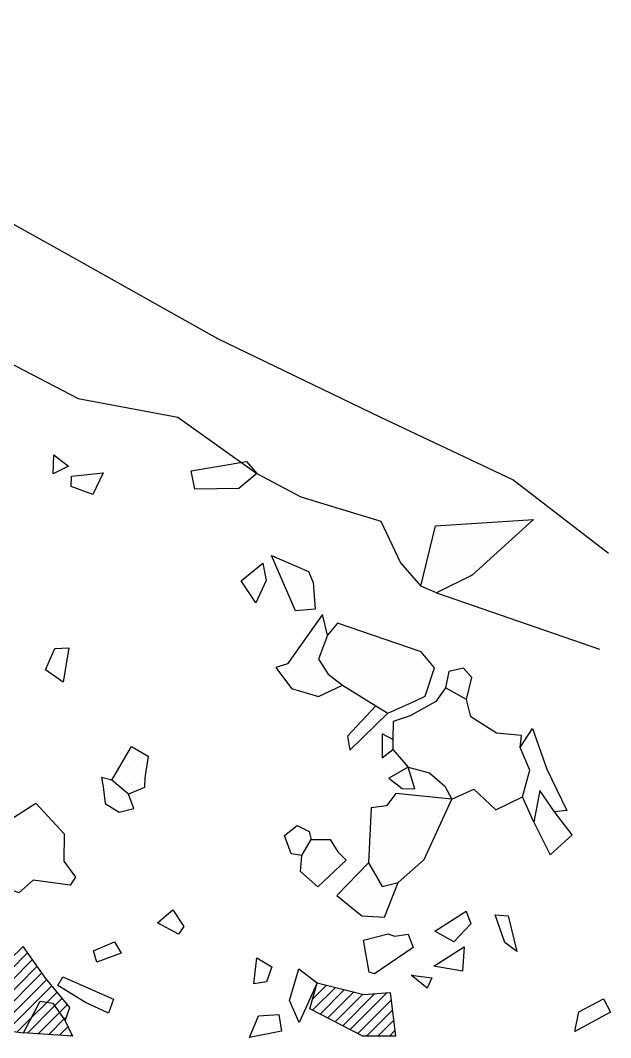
# Model space of a CAD drawing. Header units: metres. Extents: x -4.39 to -1.89, y -15.61 to -12.1.
# Drawn here: x -2.917 to -2.002, y -15.605 to -14.029 of the extents above; entities that cross this region are included whole.
import ezdxf

# ---------------------------------------------------------------- set-up
doc = ezdxf.new("R2010")
doc.units = ezdxf.units.M
doc.header["$LTSCALE"] = 25
doc.header["$MEASUREMENT"] = 0
doc.layers.get('0').update_dxf_attribs({"linetype": 'CONTINUOUS'})
for name, color, linetype in [('BEFUND', 1, 'CONTINUOUS'), ('FEUER', 1, 'CONTINUOUS'), ('STEINE', 4, 'CONTINUOUS'), ('STEINESCHRAFF', 4, 'CONTINUOUS')]:
    doc.layers.add(name, color=color, linetype=linetype)

# ---------------------------------------------------------------- blocks, each defined once
blk = doc.blocks.new('*X2')
at = {"color": 0}
for p, q in [((-293.19, -1550.08), (-290.52, -1547.4)), ((-294.84, -1555.26), (-289.05, -1549.46)), ((-293.05, -1551.7), (-289.78, -1548.43)), ((-294.49, -1556.67), (-288.31, -1550.5)), ((-294.13, -1558.09), (-287.56, -1551.52)), ((-293.71, -1559.43), (-286.76, -1552.48)), ((-246.35, -1556.27), (-242.81, -1552.73)), ((-246.34, -1554.49), (-244.23, -1552.38)), ((-245.66, -1552.04), (-245.65, -1552.03)), ((-287.56, -1555.05), (-285.96, -1553.45)), ((-286.34, -1555.6), (-285.16, -1554.42)), ((-245.19, -1556.87), (-241.4, -1553.08)), ((-244.02, -1557.47), (-239.98, -1553.43)), ((-242.86, -1558.08), (-238.56, -1553.78)), ((-241.69, -1558.68), (-236.7, -1553.69)), ((-240.53, -1559.28), (-234.79, -1553.55)), ((-290.56, -1559.82), (-286.34, -1555.6)), ((-289.91, -1557.4), (-287.56, -1555.05)), ((-285.61, -1556.64), (-284.36, -1555.39)), ((-239.36, -1559.88), (-234.19, -1554.72)), ((-292.15, -1559.64), (-289.91, -1557.4)), ((-288.91, -1559.93), (-285.61, -1556.64)), ((-287.25, -1560.04), (-284.89, -1557.68)), ((-284.89, -1557.68), (-284.51, -1557.3)), ((-238, -1560.29), (-233.99, -1556.28)), ((-285.6, -1560.16), (-284.28, -1558.84)), ((-236.23, -1560.29), (-233.8, -1557.85)), ((-283.94, -1560.27), (-283.7, -1560.02)), ((-234.46, -1560.29), (-233.6, -1559.42))]:
    blk.add_line(p, q, dxfattribs=at)
blk = doc.blocks.new('*X4')
at = {"color": 0}
for p, q in [((-226.875, -1481.25), (-226.875, -1481.25)), ((-225.625, -1481.25), (-225.625, -1481.25)), ((-224.375, -1481.25), (-224.375, -1481.25)), ((-223.125, -1481.25), (-223.125, -1481.25)), ((-221.875, -1481.25), (-221.875, -1481.25)), ((-220.625, -1481.25), (-220.625, -1481.25)), ((-219.375, -1481.25), (-219.375, -1481.25)), ((-218.125, -1481.25), (-218.125, -1481.25)), ((-216.875, -1481.25), (-216.875, -1481.25)), ((-215.625, -1481.25), (-215.625, -1481.25)), ((-214.375, -1481.25), (-214.375, -1481.25)), ((-227.5, -1482.5), (-227.5, -1482.5)), ((-226.25, -1482.5), (-226.25, -1482.5)), ((-225, -1482.5), (-225, -1482.5)), ((-223.75, -1482.5), (-223.75, -1482.5)), ((-222.5, -1482.5), (-222.5, -1482.5)), ((-221.25, -1482.5), (-221.25, -1482.5)), ((-220, -1482.5), (-220, -1482.5)), ((-218.75, -1482.5), (-218.75, -1482.5)), ((-217.5, -1482.5), (-217.5, -1482.5)), ((-216.25, -1482.5), (-216.25, -1482.5)), ((-215, -1482.5), (-215, -1482.5)), ((-227.5, -1485), (-227.5, -1485)), ((-226.875, -1483.75), (-226.875, -1483.75)), ((-226.25, -1485), (-226.25, -1485)), ((-225.625, -1483.75), (-225.625, -1483.75)), ((-225, -1485), (-225, -1485)), ((-224.375, -1483.75), (-224.375, -1483.75)), ((-223.75, -1485), (-223.75, -1485)), ((-223.125, -1483.75), (-223.125, -1483.75)), ((-222.5, -1485), (-222.5, -1485)), ((-221.875, -1483.75), (-221.875, -1483.75)), ((-221.25, -1485), (-221.25, -1485)), ((-220.625, -1483.75), (-220.625, -1483.75)), ((-220, -1485), (-220, -1485)), ((-219.375, -1483.75), (-219.375, -1483.75)), ((-218.75, -1485), (-218.75, -1485)), ((-218.125, -1483.75), (-218.125, -1483.75)), ((-217.5, -1485), (-217.5, -1485)), ((-216.875, -1483.75), (-216.875, -1483.75)), ((-251.875, -1486.25), (-251.875, -1486.25)), ((-228.125, -1486.25), (-228.125, -1486.25)), ((-226.875, -1486.25), (-226.875, -1486.25)), ((-225.625, -1486.25), (-225.625, -1486.25)), ((-224.375, -1486.25), (-224.375, -1486.25)), ((-223.125, -1486.25), (-223.125, -1486.25)), ((-221.875, -1486.25), (-221.875, -1486.25)), ((-220.625, -1486.25), (-220.625, -1486.25)), ((-219.375, -1486.25), (-219.375, -1486.25)), ((-251.25, -1487.5), (-251.25, -1487.5)), ((-250, -1487.5), (-250, -1487.5)), ((-228.75, -1487.5), (-228.75, -1487.5)), ((-227.5, -1487.5), (-227.5, -1487.5)), ((-226.25, -1487.5), (-226.25, -1487.5)), ((-225, -1487.5), (-225, -1487.5)), ((-223.75, -1487.5), (-223.75, -1487.5)), ((-222.5, -1487.5), (-222.5, -1487.5)), ((-221.25, -1487.5), (-221.25, -1487.5)), ((-250.625, -1488.75), (-250.625, -1488.75)), ((-249.375, -1488.75), (-249.375, -1488.75)), ((-248.125, -1488.75), (-248.125, -1488.75)), ((-246.875, -1488.75), (-246.875, -1488.75)), ((-228.125, -1488.75), (-228.125, -1488.75)), ((-226.875, -1488.75), (-226.875, -1488.75)), ((-225.625, -1488.75), (-225.625, -1488.75)), ((-224.375, -1488.75), (-224.375, -1488.75)), ((-223.125, -1488.75), (-223.125, -1488.75)), ((-221.875, -1488.75), (-221.875, -1488.75)), ((-250, -1490), (-250, -1490)), ((-249.375, -1491.25), (-249.375, -1491.25)), ((-248.75, -1490), (-248.75, -1490)), ((-248.125, -1491.25), (-248.125, -1491.25)), ((-247.5, -1490), (-247.5, -1490)), ((-246.875, -1491.25), (-246.875, -1491.25)), ((-228.75, -1490), (-228.75, -1490)), ((-227.5, -1490), (-227.5, -1490)), ((-226.875, -1491.25), (-226.875, -1491.25)), ((-226.25, -1490), (-226.25, -1490)), ((-225, -1490), (-225, -1490)), ((-248.75, -1492.5), (-248.75, -1492.5)), ((-247.5, -1492.5), (-247.5, -1492.5)), ((-246.25, -1492.5), (-246.25, -1492.5)), ((-248.125, -1493.75), (-248.125, -1493.75)), ((-246.875, -1493.75), (-246.875, -1493.75)), ((-246.25, -1497.5), (-246.25, -1497.5)), ((-245.625, -1496.25), (-245.625, -1496.25)), ((-245, -1497.5), (-245, -1497.5)), ((-242.5, -1497.5), (-242.5, -1497.5)), ((-241.25, -1497.5), (-241.25, -1497.5)), ((-240, -1497.5), (-240, -1497.5)), ((-246.875, -1498.75), (-246.875, -1498.75)), ((-245.625, -1498.75), (-245.625, -1498.75)), ((-244.375, -1498.75), (-244.375, -1498.75)), ((-243.125, -1498.75), (-243.125, -1498.75)), ((-241.875, -1498.75), (-241.875, -1498.75)), ((-240.625, -1498.75), (-240.625, -1498.75)), ((-239.375, -1498.75), (-239.375, -1498.75)), ((-238.125, -1498.75), (-238.125, -1498.75)), ((-236.875, -1498.75), (-236.875, -1498.75)), ((-235.625, -1498.75), (-235.625, -1498.75)), ((-247.5, -1500), (-247.5, -1500)), ((-246.25, -1500), (-246.25, -1500)), ((-245, -1500), (-245, -1500)), ((-243.75, -1500), (-243.75, -1500)), ((-242.5, -1500), (-242.5, -1500)), ((-241.25, -1500), (-241.25, -1500)), ((-240, -1500), (-240, -1500)), ((-238.75, -1500), (-238.75, -1500)), ((-237.5, -1500), (-237.5, -1500)), ((-236.25, -1500), (-236.25, -1500)), ((-235, -1500), (-235, -1500)), ((-233.75, -1500), (-233.75, -1500)), ((-232.5, -1500), (-232.5, -1500)), ((-250, -1502.5), (-250, -1502.5)), ((-248.75, -1502.5), (-248.75, -1502.5)), ((-248.125, -1501.25), (-248.125, -1501.25)), ((-247.5, -1502.5), (-247.5, -1502.5)), ((-246.875, -1501.25), (-246.875, -1501.25)), ((-246.25, -1502.5), (-246.25, -1502.5)), ((-245.625, -1501.25), (-245.625, -1501.25)), ((-245, -1502.5), (-245, -1502.5)), ((-244.375, -1501.25), (-244.375, -1501.25)), ((-243.75, -1502.5), (-243.75, -1502.5)), ((-243.125, -1501.25), (-243.125, -1501.25)), ((-242.5, -1502.5), (-242.5, -1502.5)), ((-241.875, -1501.25), (-241.875, -1501.25)), ((-241.25, -1502.5), (-241.25, -1502.5)), ((-240.625, -1501.25), (-240.625, -1501.25)), ((-240, -1502.5), (-240, -1502.5)), ((-239.375, -1501.25), (-239.375, -1501.25)), ((-238.75, -1502.5), (-238.75, -1502.5)), ((-238.125, -1501.25), (-238.125, -1501.25)), ((-237.5, -1502.5), (-237.5, -1502.5)), ((-236.875, -1501.25), (-236.875, -1501.25)), ((-236.25, -1502.5), (-236.25, -1502.5)), ((-235.625, -1501.25), (-235.625, -1501.25)), ((-235, -1502.5), (-235, -1502.5)), ((-234.375, -1501.25), (-234.375, -1501.25)), ((-233.75, -1502.5), (-233.75, -1502.5)), ((-233.125, -1501.25), (-233.125, -1501.25)), ((-232.5, -1502.5), (-232.5, -1502.5)), ((-231.875, -1501.25), (-231.875, -1501.25)), ((-231.25, -1502.5), (-231.25, -1502.5)), ((-230.625, -1501.25), (-230.625, -1501.25)), ((-230, -1502.5), (-230, -1502.5)), ((-229.375, -1501.25), (-229.375, -1501.25)), ((-228.75, -1502.5), (-228.75, -1502.5)), ((-250.625, -1503.75), (-250.625, -1503.75)), ((-249.375, -1503.75), (-249.375, -1503.75)), ((-248.125, -1503.75), (-248.125, -1503.75)), ((-246.875, -1503.75), (-246.875, -1503.75)), ((-245.625, -1503.75), (-245.625, -1503.75)), ((-244.375, -1503.75), (-244.375, -1503.75)), ((-243.125, -1503.75), (-243.125, -1503.75)), ((-241.875, -1503.75), (-241.875, -1503.75)), ((-240.625, -1503.75), (-240.625, -1503.75)), ((-239.375, -1503.75), (-239.375, -1503.75)), ((-238.125, -1503.75), (-238.125, -1503.75)), ((-236.875, -1503.75), (-236.875, -1503.75)), ((-235.625, -1503.75), (-235.625, -1503.75)), ((-234.375, -1503.75), (-234.375, -1503.75)), ((-233.125, -1503.75), (-233.125, -1503.75)), ((-231.875, -1503.75), (-231.875, -1503.75)), ((-230.625, -1503.75), (-230.625, -1503.75)), ((-229.375, -1503.75), (-229.375, -1503.75)), ((-228.125, -1503.75), (-228.125, -1503.75)), ((-250, -1505), (-250, -1505)), ((-248.75, -1505), (-248.75, -1505)), ((-247.5, -1505), (-247.5, -1505)), ((-246.25, -1505), (-246.25, -1505)), ((-245, -1505), (-245, -1505)), ((-243.75, -1505), (-243.75, -1505)), ((-242.5, -1505), (-242.5, -1505)), ((-241.25, -1505), (-241.25, -1505)), ((-240, -1505), (-240, -1505)), ((-238.75, -1505), (-238.75, -1505)), ((-237.5, -1505), (-237.5, -1505)), ((-236.25, -1505), (-236.25, -1505)), ((-235, -1505), (-235, -1505)), ((-233.75, -1505), (-233.75, -1505)), ((-232.5, -1505), (-232.5, -1505)), ((-231.25, -1505), (-231.25, -1505)), ((-230, -1505), (-230, -1505)), ((-228.75, -1505), (-228.75, -1505)), ((-249.375, -1506.25), (-249.375, -1506.25)), ((-248.125, -1506.25), (-248.125, -1506.25)), ((-246.875, -1506.25), (-246.875, -1506.25)), ((-245.625, -1506.25), (-245.625, -1506.25)), ((-244.375, -1506.25), (-244.375, -1506.25)), ((-243.125, -1506.25), (-243.125, -1506.25)), ((-240.625, -1506.25), (-240.625, -1506.25)), ((-239.375, -1506.25), (-239.375, -1506.25)), ((-238.125, -1506.25), (-238.125, -1506.25)), ((-236.875, -1506.25), (-236.875, -1506.25)), ((-235.625, -1506.25), (-235.625, -1506.25)), ((-234.375, -1506.25), (-234.375, -1506.25)), ((-233.125, -1506.25), (-233.125, -1506.25)), ((-231.875, -1506.25), (-231.875, -1506.25)), ((-230.625, -1506.25), (-230.625, -1506.25)), ((-229.375, -1506.25), (-229.375, -1506.25)), ((-238.75, -1507.5), (-238.75, -1507.5)), ((-237.5, -1507.5), (-237.5, -1507.5)), ((-236.875, -1508.75), (-236.875, -1508.75)), ((-236.25, -1507.5), (-236.25, -1507.5)), ((-235.625, -1508.75), (-235.625, -1508.75)), ((-235, -1507.5), (-235, -1507.5)), ((-234.375, -1508.75), (-234.375, -1508.75)), ((-233.75, -1507.5), (-233.75, -1507.5)), ((-233.125, -1508.75), (-233.125, -1508.75)), ((-232.5, -1507.5), (-232.5, -1507.5)), ((-231.875, -1508.75), (-231.875, -1508.75)), ((-231.25, -1507.5), (-231.25, -1507.5)), ((-230, -1507.5), (-230, -1507.5)), ((-236.25, -1510), (-236.25, -1510)), ((-235, -1510), (-235, -1510)), ((-238.125, -1511.25), (-238.125, -1511.25)), ((-236.875, -1511.25), (-236.875, -1511.25)), ((-238.75, -1512.5), (-238.75, -1512.5)), ((-237.5, -1512.5), (-237.5, -1512.5)), ((-240.625, -1513.75), (-240.625, -1513.75)), ((-240, -1515), (-240, -1515)), ((-239.375, -1513.75), (-239.375, -1513.75)), ((-274.375, -1516.25), (-274.375, -1516.25)), ((-273.125, -1516.25), (-273.125, -1516.25)), ((-275, -1517.5), (-275, -1517.5)), ((-273.75, -1517.5), (-273.75, -1517.5)), ((-272.5, -1517.5), (-272.5, -1517.5)), ((-275.625, -1518.75), (-275.625, -1518.75)), ((-274.375, -1518.75), (-274.375, -1518.75)), ((-273.125, -1518.75), (-273.125, -1518.75)), ((-276.25, -1520), (-276.25, -1520)), ((-275.625, -1521.25), (-275.625, -1521.25)), ((-275, -1520), (-275, -1520)), ((-274.375, -1521.25), (-274.375, -1521.25)), ((-273.75, -1520), (-273.75, -1520)), ((-273.125, -1521.25), (-273.125, -1521.25)), ((-272.5, -1520), (-272.5, -1520)), ((-233.75, -1520), (-233.75, -1520)), ((-233.125, -1521.25), (-233.125, -1521.25)), ((-232.5, -1520), (-232.5, -1520)), ((-231.875, -1521.25), (-231.875, -1521.25)), ((-231.25, -1520), (-231.25, -1520)), ((-275, -1522.5), (-275, -1522.5)), ((-233.125, -1523.75), (-233.125, -1523.75)), ((-231.875, -1523.75), (-231.875, -1523.75)), ((-230.625, -1523.75), (-230.625, -1523.75)), ((-229.375, -1523.75), (-229.375, -1523.75)), ((-228.125, -1523.75), (-228.125, -1523.75)), ((-226.875, -1523.75), (-226.875, -1523.75)), ((-225.625, -1523.75), (-225.625, -1523.75)), ((-236.25, -1525), (-236.25, -1525)), ((-235, -1525), (-235, -1525)), ((-233.75, -1525), (-233.75, -1525)), ((-232.5, -1525), (-232.5, -1525)), ((-231.25, -1525), (-231.25, -1525)), ((-230, -1525), (-230, -1525)), ((-228.75, -1525), (-228.75, -1525)), ((-227.5, -1525), (-227.5, -1525)), ((-226.25, -1525), (-226.25, -1525)), ((-236.875, -1526.25), (-236.875, -1526.25)), ((-236.25, -1527.5), (-236.25, -1527.5)), ((-235.625, -1526.25), (-235.625, -1526.25)), ((-235, -1527.5), (-235, -1527.5)), ((-234.375, -1526.25), (-234.375, -1526.25)), ((-233.75, -1527.5), (-233.75, -1527.5)), ((-233.125, -1526.25), (-233.125, -1526.25)), ((-232.5, -1527.5), (-232.5, -1527.5)), ((-231.875, -1526.25), (-231.875, -1526.25)), ((-231.25, -1527.5), (-231.25, -1527.5)), ((-230.625, -1526.25), (-230.625, -1526.25)), ((-230, -1527.5), (-230, -1527.5)), ((-229.375, -1526.25), (-229.375, -1526.25)), ((-228.75, -1527.5), (-228.75, -1527.5)), ((-228.125, -1526.25), (-228.125, -1526.25)), ((-227.5, -1527.5), (-227.5, -1527.5)), ((-226.875, -1526.25), (-226.875, -1526.25)), ((-236.875, -1528.75), (-236.875, -1528.75)), ((-235.625, -1528.75), (-235.625, -1528.75)), ((-234.375, -1528.75), (-234.375, -1528.75)), ((-233.125, -1528.75), (-233.125, -1528.75)), ((-231.875, -1528.75), (-231.875, -1528.75)), ((-230.625, -1528.75), (-230.625, -1528.75)), ((-229.375, -1528.75), (-229.375, -1528.75)), ((-228.125, -1528.75), (-228.125, -1528.75)), ((-237.5, -1530), (-237.5, -1530)), ((-236.25, -1530), (-236.25, -1530)), ((-235, -1530), (-235, -1530)), ((-233.75, -1530), (-233.75, -1530)), ((-232.5, -1530), (-232.5, -1530)), ((-231.25, -1530), (-231.25, -1530)), ((-230, -1530), (-230, -1530)), ((-228.75, -1530), (-228.75, -1530)), ((-236.875, -1531.25), (-236.875, -1531.25)), ((-235.625, -1531.25), (-235.625, -1531.25)), ((-234.375, -1531.25), (-234.375, -1531.25)), ((-233.125, -1531.25), (-233.125, -1531.25)), ((-231.875, -1531.25), (-231.875, -1531.25)), ((-230.625, -1531.25), (-230.625, -1531.25)), ((-229.375, -1531.25), (-229.375, -1531.25)), ((-237.5, -1532.5), (-237.5, -1532.5)), ((-236.875, -1533.75), (-236.875, -1533.75)), ((-236.25, -1532.5), (-236.25, -1532.5)), ((-235.625, -1533.75), (-235.625, -1533.75)), ((-235, -1532.5), (-235, -1532.5)), ((-234.375, -1533.75), (-234.375, -1533.75)), ((-233.75, -1532.5), (-233.75, -1532.5)), ((-233.125, -1533.75), (-233.125, -1533.75)), ((-232.5, -1532.5), (-232.5, -1532.5)), ((-231.875, -1533.75), (-231.875, -1533.75)), ((-231.25, -1532.5), (-231.25, -1532.5)), ((-230.625, -1533.75), (-230.625, -1533.75)), ((-230, -1532.5), (-230, -1532.5)), ((-238.75, -1535), (-238.75, -1535)), ((-237.5, -1535), (-237.5, -1535)), ((-236.25, -1535), (-236.25, -1535)), ((-235, -1535), (-235, -1535)), ((-233.75, -1535), (-233.75, -1535)), ((-232.5, -1535), (-232.5, -1535)), ((-239.375, -1536.25), (-239.375, -1536.25)), ((-238.125, -1536.25), (-238.125, -1536.25)), ((-236.875, -1536.25), (-236.875, -1536.25)), ((-235.625, -1536.25), (-235.625, -1536.25)), ((-234.375, -1536.25), (-234.375, -1536.25)), ((-233.125, -1536.25), (-233.125, -1536.25)), ((-241.875, -1538.75), (-241.875, -1538.75)), ((-241.25, -1537.5), (-241.25, -1537.5)), ((-240.625, -1538.75), (-240.625, -1538.75)), ((-240, -1537.5), (-240, -1537.5)), ((-239.375, -1538.75), (-239.375, -1538.75)), ((-238.75, -1537.5), (-238.75, -1537.5)), ((-238.125, -1538.75), (-238.125, -1538.75)), ((-237.5, -1537.5), (-237.5, -1537.5)), ((-236.875, -1538.75), (-236.875, -1538.75)), ((-236.25, -1537.5), (-236.25, -1537.5)), ((-235.625, -1538.75), (-235.625, -1538.75)), ((-235, -1537.5), (-235, -1537.5)), ((-234.375, -1538.75), (-234.375, -1538.75)), ((-233.75, -1537.5), (-233.75, -1537.5)), ((-240, -1540), (-240, -1540)), ((-238.75, -1540), (-238.75, -1540)), ((-237.5, -1540), (-237.5, -1540)), ((-236.25, -1540), (-236.25, -1540)), ((-235, -1540), (-235, -1540)), ((-268.125, -1541.25), (-268.125, -1541.25)), ((-238.125, -1541.25), (-238.125, -1541.25)), ((-236.875, -1541.25), (-236.875, -1541.25)), ((-235.625, -1541.25), (-235.625, -1541.25)), ((-270, -1542.5), (-270, -1542.5)), ((-268.75, -1542.5), (-268.75, -1542.5)), ((-267.5, -1542.5), (-267.5, -1542.5)), ((-268.125, -1543.75), (-268.125, -1543.75)), ((-266.875, -1543.75), (-266.875, -1543.75)), ((-278.125, -1546.25), (-278.125, -1546.25)), ((-276.875, -1546.25), (-276.875, -1546.25)), ((-280, -1547.5), (-280, -1547.5)), ((-278.75, -1547.5), (-278.75, -1547.5)), ((-277.5, -1547.5), (-277.5, -1547.5)), ((-276.25, -1547.5), (-276.25, -1547.5)), ((-285, -1552.5), (-285, -1552.5)), ((-283.75, -1552.5), (-283.75, -1552.5)), ((-282.5, -1552.5), (-282.5, -1552.5)), ((-283.125, -1553.75), (-283.125, -1553.75)), ((-281.875, -1553.75), (-281.875, -1553.75)), ((-280.625, -1553.75), (-280.625, -1553.75)), ((-279.375, -1553.75), (-279.375, -1553.75)), ((-281.25, -1555), (-281.25, -1555)), ((-280, -1555), (-280, -1555)), ((-278.75, -1555), (-278.75, -1555)), ((-277.5, -1555), (-277.5, -1555)), ((-278.125, -1556.25), (-278.125, -1556.25))]:
    blk.add_line(p, q, dxfattribs=at)

msp = doc.modelspace()

# ---------------------------------------------------------------- linework, layer by layer
at = {"layer": 'BEFUND'}
for points in [[(-2.0051, -14.8548), (-2.1532, -14.7406), (-2.3589, -14.6436), (-2.6105, -14.5221), (-2.8422, -14.392), (-3.0204, -14.293), (-3.2123, -14.1986), (-3.2698, -14.1349), (-3.4623, -14.018), (-3.558, -13.9553), (-3.5758, -13.8702), (-3.6455, -13.8558), (-3.6817, -13.8049), (-3.7998, -13.7645), (-3.9215, -13.6936), (-3.9979, -13.6976)], [(-2.936, -14.558), (-2.8271, -14.6146), (-2.6727, -14.6438), (-2.5501, -14.7311), (-2.4818, -14.7673), (-2.3581, -14.8046), (-2.3276, -14.8693), (-2.296, -14.9055)], [(-2.2716, -14.9157), (-2.019, -15.0031)]]:
    msp.add_lwpolyline(points, dxfattribs=at)
at = {"layer": 'STEINE'}
for points in [[(-2.8659, -14.7313), (-2.8644, -14.7022), (-2.842, -14.7196), (-2.8659, -14.7313)], [(-2.6459, -14.7554), (-2.6519, -14.7269), (-2.5658, -14.7122), (-2.5501, -14.7311), (-2.5781, -14.754), (-2.6459, -14.7554)], [(-2.8379, -14.7512), (-2.8374, -14.7349), (-2.788, -14.7298), (-2.8043, -14.7634), (-2.8379, -14.7512)], [(-2.296, -14.9055), (-2.273, -14.8118), (-2.1212, -14.8023), (-2.2165, -14.8883), (-2.2716, -14.9157), (-2.296, -14.9055)], [(-2.4901, -14.9435), (-2.5273, -14.8579), (-2.4697, -14.8829), (-2.4626, -14.8998), (-2.4596, -14.941), (-2.4901, -14.9435)], [(-2.5518, -14.9313), (-2.5742, -14.8971), (-2.5405, -14.8701), (-2.5354, -14.8966), (-2.5518, -14.9313)], [(-2.4403, -14.9813), (-2.4484, -14.9492), (-2.5024, -15.0261), (-2.5208, -15.0317), (-2.4964, -15.0643), (-2.4546, -15.0765), (-2.4174, -15.0587)], [(-2.425, -14.963), (-2.4403, -14.9813), (-2.4546, -15.0185), (-2.4393, -15.0419), (-2.4174, -15.0587), (-2.3655, -15.0909), (-2.3471, -15.1021), (-2.3053, -15.0838), (-2.289, -15.0762), (-2.2747, -15.0319), (-2.2951, -15.0074), (-2.425, -14.963)], [(-2.8504, -15.0543), (-2.8774, -15.0354), (-2.8631, -15.0023), (-2.8412, -15.0013), (-2.8504, -15.0543)], [(-2.2249, -15.0813), (-2.2167, -15.0472), (-2.2299, -15.0324), (-2.2523, -15.038), (-2.2574, -15.063)], [(-2.3385, -15.1154), (-2.339, -15.1429), (-2.339, -15.1587), (-2.3156, -15.1862), (-2.2825, -15.1949), (-2.2586, -15.2153), (-2.2479, -15.2357), (-2.2138, -15.2199), (-2.1797, -15.252), (-2.1384, -15.2322), (-2.1271, -15.1905), (-2.1419, -15.1558), (-2.1398, -15.1369), (-2.1785, -15.1333), (-2.2183, -15.1078), (-2.2249, -15.0813), (-2.2574, -15.063), (-2.2727, -15.0844), (-2.3125, -15.1067), (-2.3385, -15.1154)], [(-2.3655, -15.0909), (-2.4093, -15.1382), (-2.4058, -15.1596), (-2.3471, -15.1021)], [(-2.339, -15.1429), (-2.3558, -15.1342), (-2.3559, -15.1714), (-2.339, -15.1587)], [(-2.1419, -15.1558), (-2.123, -15.1263), (-2.1007, -15.1889), (-2.0696, -15.2532), (-2.0696, -15.2532), (-2.0885, -15.2552)], [(-2.7746, -15.2062), (-2.7445, -15.1542), (-2.7186, -15.169), (-2.7237, -15.2026), (-2.7242, -15.2174), (-2.7487, -15.2281)], [(-2.3156, -15.1862), (-2.3457, -15.203), (-2.3248, -15.2193), (-2.305, -15.2198), (-2.3156, -15.1862)], [(-2.7746, -15.2062), (-2.7909, -15.2021), (-2.7884, -15.2163), (-2.7849, -15.2423), (-2.7635, -15.2556), (-2.7406, -15.25), (-2.7487, -15.2281), (-2.7746, -15.2062)], [(-2.2479, -15.2357), (-2.3345, -15.2269), (-2.3493, -15.2458), (-2.3727, -15.2493), (-2.3769, -15.3344), (-2.356, -15.3711), (-2.3311, -15.365), (-2.2908, -15.3289), (-2.2479, -15.2357)], [(-2.0885, -15.2552), (-2.1114, -15.2221), (-2.1206, -15.2715), (-2.0952, -15.3219), (-2.0615, -15.2909), (-2.0885, -15.2552)], [(-2.8395, -15.3691), (-2.8965, -15.3614), (-2.919, -15.3808), (-2.9455, -15.3705), (-2.9643, -15.3298), (-2.9632, -15.3012), (-2.9342, -15.2687), (-2.8924, -15.2417), (-2.8486, -15.2891), (-2.8491, -15.3319), (-2.8313, -15.3564), (-2.8395, -15.3691)], [(-2.1206, -15.2715), (-2.1384, -15.2322)], [(-2.4803, -15.3231), (-2.4966, -15.3205), (-2.5073, -15.292), (-2.4874, -15.2762), (-2.4691, -15.2859), (-2.466, -15.2981)], [(-2.4115, -15.3303), (-2.4554, -15.3715), (-2.4824, -15.3475), (-2.4803, -15.3231), (-2.466, -15.2981), (-2.4365, -15.2982), (-2.4243, -15.3175), (-2.4115, -15.3303)], [(-2.3769, -15.3344), (-2.4259, -15.3848), (-2.3872, -15.4164), (-2.352, -15.4185), (-2.3311, -15.365)], [(-2.6715, -15.4447), (-2.704, -15.4273), (-2.6801, -15.407), (-2.6633, -15.433), (-2.6715, -15.4447)], [(-2.2741, -15.4404), (-2.2257, -15.4094), (-2.2186, -15.4288), (-2.2446, -15.4568), (-2.2741, -15.4404)], [(-2.1473, -15.4716), (-2.1656, -15.4579), (-2.1808, -15.4151), (-2.1605, -15.4166), (-2.1473, -15.4716)], [(-2.376, -15.504), (-2.3847, -15.4541), (-2.3464, -15.4445), (-2.3368, -15.448), (-2.3154, -15.445), (-2.3077, -15.4654), (-2.3679, -15.5061), (-2.376, -15.504)], [(-2.8473, -15.579), (-2.8397, -15.5586), (-2.8768, -15.5138), (-2.9124, -15.4638), (-2.9333, -15.4847), (-2.9303, -15.5193), (-2.9492, -15.5493), (-2.938, -15.5942), (-2.9115, -15.5978)], [(-2.7978, -15.4884), (-2.8034, -15.4705), (-2.7708, -15.4568), (-2.7601, -15.4741), (-2.7978, -15.4884)], [(-2.2757, -15.4944), (-2.2288, -15.4644), (-2.2314, -15.5021), (-2.2757, -15.4944)], [(-2.5549, -15.5217), (-2.5502, -15.4815), (-2.5268, -15.4957), (-2.535, -15.5187), (-2.5549, -15.5217)], [(-2.8585, -15.5245), (-2.8508, -15.5112), (-2.7724, -15.5454), (-2.7801, -15.5673), (-2.8157, -15.5505), (-2.8585, -15.5245)], [(-2.4846, -15.5819), (-2.4994, -15.5477), (-2.4851, -15.4988), (-2.4565, -15.5203), (-2.4846, -15.5819)], [(-2.3108, -15.5082), (-2.2787, -15.5123), (-2.2859, -15.5286), (-2.3108, -15.5082)], [(-2.4678, -15.5605), (-2.4565, -15.5203), (-2.3842, -15.5382), (-2.3435, -15.5351), (-2.3349, -15.6029), (-2.3858, -15.6029), (-2.4678, -15.5605)], [(-2.0572, -15.5955), (-2.0511, -15.565), (-2.0129, -15.5451), (-2.0017, -15.5655), (-2.0572, -15.5955)], [(-2.9115, -15.5978), (-2.886, -15.5489), (-2.8662, -15.552), (-2.8473, -15.579), (-2.8356, -15.6029), (-2.9115, -15.5978)], [(-2.5616, -15.6052), (-2.5473, -15.5716), (-2.5157, -15.5696), (-2.5116, -15.5951), (-2.5616, -15.6052)]]:
    msp.add_lwpolyline(points, dxfattribs=at)

# ---------------------------------------------------------------- block references
at = {"layer": 'FEUER', "xscale": 0.01, "yscale": 0.01, "zscale": 0.01}
msp.add_blockref('*X2', (0, 0), dxfattribs=at)
at = {"layer": 'STEINESCHRAFF', "xscale": 0.01, "yscale": 0.01, "zscale": 0.01}
msp.add_blockref('*X4', (0, 0), dxfattribs=at)

doc.saveas('drawing.dxf')
